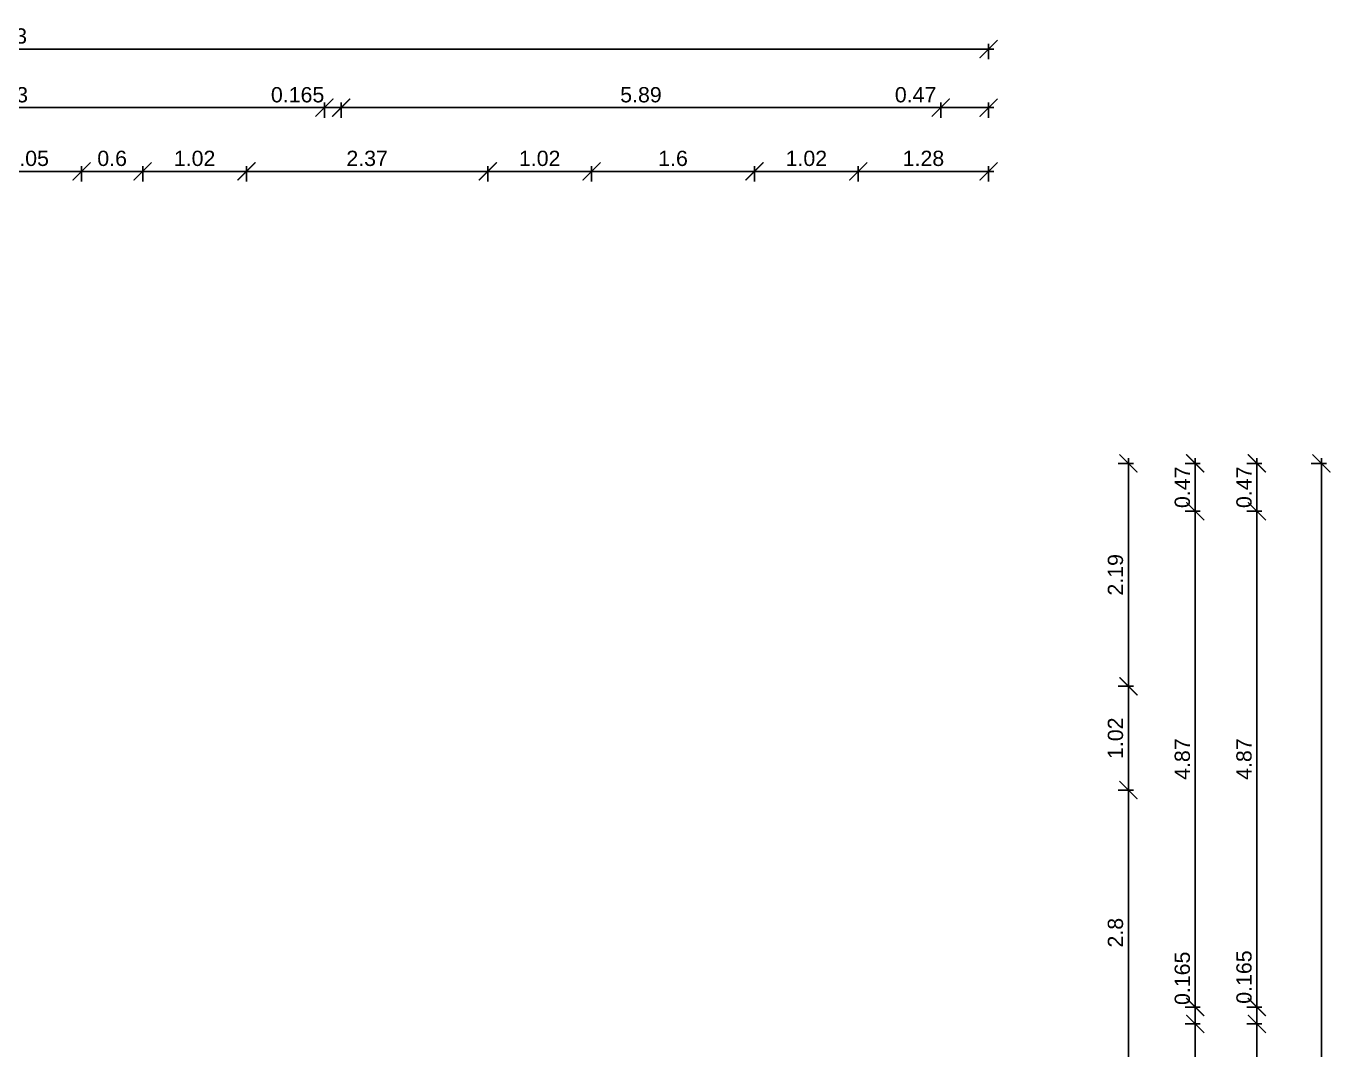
# Model space of a CAD drawing. Header units: metres. Extents: x -21 to 15208, y -63 to 7094.
# Drawn here: x 5319.7 to 5447.9, y 37.7 to 138.3 of the extents above; entities that cross this region are included whole.
import ezdxf

# ---------------------------------------------------------------- set-up
doc = ezdxf.new("R2010")
doc.units = ezdxf.units.M
doc.header["$LTSCALE"] = 50
doc.layers.add('ADS_Bemaßung', color=6, linetype='Continuous')
doc.styles.add('Arial', font='arial.ttf')
doc.dimstyles.new('ADS', dxfattribs={"dimscale": 0, "dimtxt": 2, "dimasz": 0.5, "dimexe": 1.25, "dimexo": 0, "dimgap": 0.5, "dimtad": 1, "dimdec": 3, "dimlfac": 0.01, "dimrnd": 0.005, "dimzin": 9, "dimdsep": 46, "dimtxsty": 'Arial', "dimblk": 'Bem-Pfeil', "dimcen": 0.25, "dimdle": 1.25, "dimazin": 0, "dimtfac": 1, "dimtdec": 3, "dimtmove": 0, "dimatfit": 3, "dimldrblk": 'ARCHTICK', "dimfxl": 3, "dimfxlon": 1, "dimtolj": 1, "dimtzin": 0, "dimarcsym": 0})

# ---------------------------------------------------------------- blocks, each defined once
blk = doc.blocks.new('Bem-Pfeil')
at = {"layer": 'ADS_Bemaßung', "const_width": 0.25}
blk.add_lwpolyline([(-1.77, -1.77), (1.77, 1.77)], dxfattribs=at)
at = {"layer": 'ADS_Bemaßung'}
blk.add_lwpolyline([(1, 0), (-1, 0)], dxfattribs=at)
blk = doc.blocks.new('*D57')
at = {"layer": 'ADS_Bemaßung', "color": 0, "lineweight": -2, "transparency": 16777216}
for p, q in [((5314.7, 123.02), (5314.7, 124.52)), ((5325.2, 123.02), (5325.2, 124.52)), ((5315.2, 124.02), (5324.7, 124.02))]:
    blk.add_line(p, q, dxfattribs=at)
at = {"layer": 'Defpoints', "color": 0, "transparency": 16777216}
for p in [(5325.2, 124.02), (5314.7, 95.94), (5325.2, 95.94)]:
    blk.add_point(p, dxfattribs=at)
at = {"layer": 'ADS_Bemaßung', "color": 0, "lineweight": -2, "transparency": 16777216, "xscale": 0.5, "yscale": 0.5, "zscale": 0.5, "rotation": 180}
blk.add_blockref('Bem-Pfeil', (5314.7, 124.02), dxfattribs=at)
at = {"layer": 'ADS_Bemaßung', "color": 0, "lineweight": -2, "transparency": 16777216, "xscale": 0.5, "yscale": 0.5, "zscale": 0.5}
blk.add_blockref('Bem-Pfeil', (5325.2, 124.02), dxfattribs=at)
at = {"layer": 'ADS_Bemaßung', "color": 0, "transparency": 16777216, "insert": (5319.95, 125.29), "char_height": 1.5, "attachment_point": 5, "style": 'Arial'}
blk.add_mtext('\\A1;1.05', dxfattribs=at)
blk = doc.blocks.new('_ArchTick')
at = {"color": 0, "linetype": 'ByBlock', "const_width": 0.15}
blk.add_lwpolyline([(-0.5, -0.5), (0.5, 0.5)], dxfattribs=at)
blk = doc.blocks.new('*D58')
at = {"layer": 'ADS_Bemaßung', "color": 0, "lineweight": -2, "transparency": 16777216}
for p, q in [((5325.2, 123.02), (5325.2, 124.52)), ((5331.2, 123.02), (5331.2, 124.52)), ((5325.7, 124.02), (5330.7, 124.02))]:
    blk.add_line(p, q, dxfattribs=at)
at = {"layer": 'Defpoints', "color": 0, "transparency": 16777216}
for p in [(5331.2, 124.02), (5325.2, 95.94), (5331.2, 95.94)]:
    blk.add_point(p, dxfattribs=at)
at = {"layer": 'ADS_Bemaßung', "color": 0, "lineweight": -2, "transparency": 16777216, "xscale": 0.5, "yscale": 0.5, "zscale": 0.5, "rotation": 180}
blk.add_blockref('Bem-Pfeil', (5325.2, 124.02), dxfattribs=at)
at = {"layer": 'ADS_Bemaßung', "color": 0, "lineweight": -2, "transparency": 16777216, "xscale": 0.5, "yscale": 0.5, "zscale": 0.5}
blk.add_blockref('Bem-Pfeil', (5331.2, 124.02), dxfattribs=at)
at = {"layer": 'ADS_Bemaßung', "color": 0, "transparency": 16777216, "insert": (5328.2, 125.29), "char_height": 1.5, "attachment_point": 5, "style": 'Arial'}
blk.add_mtext('\\A1;0.6', dxfattribs=at)
blk = doc.blocks.new('*D59')
at = {"layer": 'ADS_Bemaßung', "color": 0, "lineweight": -2, "transparency": 16777216}
for p, q in [((5331.2, 123.02), (5331.2, 124.52)), ((5341.4, 123.02), (5341.4, 124.52)), ((5331.7, 124.02), (5340.9, 124.02))]:
    blk.add_line(p, q, dxfattribs=at)
at = {"layer": 'Defpoints', "color": 0, "transparency": 16777216}
for p in [(5341.4, 124.02), (5331.2, 95.94), (5341.4, 95.94)]:
    blk.add_point(p, dxfattribs=at)
at = {"layer": 'ADS_Bemaßung', "color": 0, "lineweight": -2, "transparency": 16777216, "xscale": 0.5, "yscale": 0.5, "zscale": 0.5, "rotation": 180}
blk.add_blockref('Bem-Pfeil', (5331.2, 124.02), dxfattribs=at)
at = {"layer": 'ADS_Bemaßung', "color": 0, "lineweight": -2, "transparency": 16777216, "xscale": 0.5, "yscale": 0.5, "zscale": 0.5}
blk.add_blockref('Bem-Pfeil', (5341.4, 124.02), dxfattribs=at)
at = {"layer": 'ADS_Bemaßung', "color": 0, "transparency": 16777216, "insert": (5336.3, 125.29), "char_height": 1.5, "attachment_point": 5, "style": 'Arial'}
blk.add_mtext('\\A1;1.02', dxfattribs=at)
blk = doc.blocks.new('*D60')
at = {"layer": 'ADS_Bemaßung', "color": 0, "lineweight": -2, "transparency": 16777216}
for p, q in [((5341.4, 123.02), (5341.4, 124.52)), ((5365.1, 123.02), (5365.1, 124.52)), ((5341.9, 124.02), (5364.6, 124.02))]:
    blk.add_line(p, q, dxfattribs=at)
at = {"layer": 'Defpoints', "color": 0, "transparency": 16777216}
for p in [(5365.1, 124.02), (5341.4, 95.94), (5365.1, 95.34)]:
    blk.add_point(p, dxfattribs=at)
at = {"layer": 'ADS_Bemaßung', "color": 0, "lineweight": -2, "transparency": 16777216, "xscale": 0.5, "yscale": 0.5, "zscale": 0.5, "rotation": 180}
blk.add_blockref('Bem-Pfeil', (5341.4, 124.02), dxfattribs=at)
at = {"layer": 'ADS_Bemaßung', "color": 0, "lineweight": -2, "transparency": 16777216, "xscale": 0.5, "yscale": 0.5, "zscale": 0.5}
blk.add_blockref('Bem-Pfeil', (5365.1, 124.02), dxfattribs=at)
at = {"layer": 'ADS_Bemaßung', "color": 0, "transparency": 16777216, "insert": (5353.25, 125.29), "char_height": 1.5, "attachment_point": 5, "style": 'Arial'}
blk.add_mtext('\\A1;2.37', dxfattribs=at)
blk = doc.blocks.new('*D61')
at = {"layer": 'ADS_Bemaßung', "color": 0, "lineweight": -2, "transparency": 16777216}
for p, q in [((5365.1, 123.02), (5365.1, 124.52)), ((5375.3, 123.02), (5375.3, 124.52)), ((5365.6, 124.02), (5374.8, 124.02))]:
    blk.add_line(p, q, dxfattribs=at)
at = {"layer": 'Defpoints', "color": 0, "transparency": 16777216}
for p in [(5375.3, 124.02), (5365.1, 95.34), (5375.3, 95.34)]:
    blk.add_point(p, dxfattribs=at)
at = {"layer": 'ADS_Bemaßung', "color": 0, "lineweight": -2, "transparency": 16777216, "xscale": 0.5, "yscale": 0.5, "zscale": 0.5, "rotation": 180}
blk.add_blockref('Bem-Pfeil', (5365.1, 124.02), dxfattribs=at)
at = {"layer": 'ADS_Bemaßung', "color": 0, "lineweight": -2, "transparency": 16777216, "xscale": 0.5, "yscale": 0.5, "zscale": 0.5}
blk.add_blockref('Bem-Pfeil', (5375.3, 124.02), dxfattribs=at)
at = {"layer": 'ADS_Bemaßung', "color": 0, "transparency": 16777216, "insert": (5370.2, 125.29), "char_height": 1.5, "attachment_point": 5, "style": 'Arial'}
blk.add_mtext('\\A1;1.02', dxfattribs=at)
blk = doc.blocks.new('*D62')
at = {"layer": 'ADS_Bemaßung', "color": 0, "lineweight": -2, "transparency": 16777216}
for p, q in [((5375.3, 123.02), (5375.3, 124.52)), ((5391.3, 123.02), (5391.3, 124.52)), ((5375.8, 124.02), (5390.8, 124.02))]:
    blk.add_line(p, q, dxfattribs=at)
at = {"layer": 'Defpoints', "color": 0, "transparency": 16777216}
for p in [(5391.3, 124.02), (5375.3, 95.34), (5391.3, 95.34)]:
    blk.add_point(p, dxfattribs=at)
at = {"layer": 'ADS_Bemaßung', "color": 0, "lineweight": -2, "transparency": 16777216, "xscale": 0.5, "yscale": 0.5, "zscale": 0.5, "rotation": 180}
blk.add_blockref('Bem-Pfeil', (5375.3, 124.02), dxfattribs=at)
at = {"layer": 'ADS_Bemaßung', "color": 0, "lineweight": -2, "transparency": 16777216, "xscale": 0.5, "yscale": 0.5, "zscale": 0.5}
blk.add_blockref('Bem-Pfeil', (5391.3, 124.02), dxfattribs=at)
at = {"layer": 'ADS_Bemaßung', "color": 0, "transparency": 16777216, "insert": (5383.3, 125.29), "char_height": 1.5, "attachment_point": 5, "style": 'Arial'}
blk.add_mtext('\\A1;1.6', dxfattribs=at)
blk = doc.blocks.new('*D63')
at = {"layer": 'ADS_Bemaßung', "color": 0, "lineweight": -2, "transparency": 16777216}
for p, q in [((5391.3, 123.02), (5391.3, 124.52)), ((5401.5, 123.02), (5401.5, 124.52)), ((5391.8, 124.02), (5401, 124.02))]:
    blk.add_line(p, q, dxfattribs=at)
at = {"layer": 'Defpoints', "color": 0, "transparency": 16777216}
for p in [(5401.5, 124.02), (5391.3, 95.34), (5401.5, 95.34)]:
    blk.add_point(p, dxfattribs=at)
at = {"layer": 'ADS_Bemaßung', "color": 0, "lineweight": -2, "transparency": 16777216, "xscale": 0.5, "yscale": 0.5, "zscale": 0.5, "rotation": 180}
blk.add_blockref('Bem-Pfeil', (5391.3, 124.02), dxfattribs=at)
at = {"layer": 'ADS_Bemaßung', "color": 0, "lineweight": -2, "transparency": 16777216, "xscale": 0.5, "yscale": 0.5, "zscale": 0.5}
blk.add_blockref('Bem-Pfeil', (5401.5, 124.02), dxfattribs=at)
at = {"layer": 'ADS_Bemaßung', "color": 0, "transparency": 16777216, "insert": (5396.4, 125.29), "char_height": 1.5, "attachment_point": 5, "style": 'Arial'}
blk.add_mtext('\\A1;1.02', dxfattribs=at)
blk = doc.blocks.new('*D64')
at = {"layer": 'ADS_Bemaßung', "color": 0, "lineweight": -2, "transparency": 16777216}
for p, q in [((5401.5, 123.02), (5401.5, 124.52)), ((5414.3, 123.02), (5414.3, 124.52)), ((5402, 124.02), (5413.8, 124.02))]:
    blk.add_line(p, q, dxfattribs=at)
at = {"layer": 'Defpoints', "color": 0, "transparency": 16777216}
for p in [(5414.3, 124.02), (5401.5, 95.34), (5414.3, 95.34)]:
    blk.add_point(p, dxfattribs=at)
at = {"layer": 'ADS_Bemaßung', "color": 0, "lineweight": -2, "transparency": 16777216, "xscale": 0.5, "yscale": 0.5, "zscale": 0.5, "rotation": 180}
blk.add_blockref('Bem-Pfeil', (5401.5, 124.02), dxfattribs=at)
at = {"layer": 'ADS_Bemaßung', "color": 0, "lineweight": -2, "transparency": 16777216, "xscale": 0.5, "yscale": 0.5, "zscale": 0.5}
blk.add_blockref('Bem-Pfeil', (5414.3, 124.02), dxfattribs=at)
at = {"layer": 'ADS_Bemaßung', "color": 0, "transparency": 16777216, "insert": (5407.9, 125.29), "char_height": 1.5, "attachment_point": 5, "style": 'Arial'}
blk.add_mtext('\\A1;1.28', dxfattribs=at)
blk = doc.blocks.new('*D91')
at = {"layer": 'ADS_Bemaßung', "color": 0, "lineweight": -2, "transparency": 16777216}
for p, q in [((5427.04, 95.34), (5428.54, 95.34)), ((5428.04, 94.84), (5428.04, 73.94)), ((5427.04, 73.44), (5428.54, 73.44))]:
    blk.add_line(p, q, dxfattribs=at)
at = {"layer": 'Defpoints', "color": 0, "transparency": 16777216}
for p in [(5414.3, 95.34), (5414.3, 73.44), (5428.04, 73.44)]:
    blk.add_point(p, dxfattribs=at)
at = {"layer": 'ADS_Bemaßung', "color": 0, "lineweight": -2, "transparency": 16777216, "xscale": 0.5, "yscale": 0.5, "zscale": 0.5}
for p, rotation in [((5428.04, 95.34), 90), ((5428.04, 73.44), 270)]:
    blk.add_blockref('Bem-Pfeil', p, dxfattribs=dict(at, rotation=rotation))
at = {"layer": 'ADS_Bemaßung', "color": 0, "transparency": 16777216, "insert": (5426.77, 84.39), "char_height": 1.5, "attachment_point": 5, "rotation": 90, "style": 'Arial'}
blk.add_mtext('\\A1;2.19', dxfattribs=at)
blk = doc.blocks.new('*D92')
at = {"layer": 'ADS_Bemaßung', "color": 0, "lineweight": -2, "ltscale": 100, "transparency": 16777216}
for p, q in [((5427.04, 73.44), (5428.54, 73.44)), ((5428.04, 72.94), (5428.04, 63.74)), ((5427.04, 63.24), (5428.54, 63.24))]:
    blk.add_line(p, q, dxfattribs=at)
at = {"layer": 'Defpoints', "color": 0, "ltscale": 100, "transparency": 16777216}
for p in [(5414.3, 73.44), (5414.3, 63.24), (5428.04, 63.24)]:
    blk.add_point(p, dxfattribs=at)
at = {"layer": 'ADS_Bemaßung', "color": 0, "lineweight": -2, "ltscale": 100, "transparency": 16777216, "xscale": 0.5, "yscale": 0.5, "zscale": 0.5}
for p, rotation in [((5428.04, 73.44), 90), ((5428.04, 63.24), 270)]:
    blk.add_blockref('Bem-Pfeil', p, dxfattribs=dict(at, rotation=rotation))
at = {"layer": 'ADS_Bemaßung', "color": 0, "ltscale": 100, "transparency": 16777216, "insert": (5426.77, 68.34), "char_height": 1.5, "attachment_point": 5, "rotation": 90, "style": 'Arial'}
blk.add_mtext('\\A1;1.02', dxfattribs=at)
blk = doc.blocks.new('*D93')
at = {"layer": 'ADS_Bemaßung', "color": 0, "lineweight": -2, "ltscale": 100, "transparency": 16777216}
for p, q in [((5427.04, 63.24), (5428.54, 63.24)), ((5428.04, 62.74), (5428.04, 35.74)), ((5427.04, 35.24), (5428.54, 35.24))]:
    blk.add_line(p, q, dxfattribs=at)
at = {"layer": 'Defpoints', "color": 0, "ltscale": 100, "transparency": 16777216}
for p in [(5414.3, 63.24), (5414.3, 35.24), (5428.04, 35.24)]:
    blk.add_point(p, dxfattribs=at)
at = {"layer": 'ADS_Bemaßung', "color": 0, "lineweight": -2, "ltscale": 100, "transparency": 16777216, "xscale": 0.5, "yscale": 0.5, "zscale": 0.5}
for p, rotation in [((5428.04, 63.24), 90), ((5428.04, 35.24), 270)]:
    blk.add_blockref('Bem-Pfeil', p, dxfattribs=dict(at, rotation=rotation))
at = {"layer": 'ADS_Bemaßung', "color": 0, "ltscale": 100, "transparency": 16777216, "insert": (5426.77, 49.24), "char_height": 1.5, "attachment_point": 5, "rotation": 90, "style": 'Arial'}
blk.add_mtext('\\A1;2.8', dxfattribs=at)
blk = doc.blocks.new('*D98')
at = {"layer": 'ADS_Bemaßung', "color": 0, "lineweight": -2, "ltscale": 100, "transparency": 16777216}
for p, q in [((5433.6, 95.34), (5435.1, 95.34)), ((5434.6, 94.84), (5434.6, 91.14)), ((5433.6, 90.64), (5435.1, 90.64))]:
    blk.add_line(p, q, dxfattribs=at)
at = {"layer": 'Defpoints', "color": 0, "ltscale": 100, "transparency": 16777216}
for p in [(5362.55, 95.34), (5362.55, 90.64), (5434.6, 90.64)]:
    blk.add_point(p, dxfattribs=at)
at = {"layer": 'ADS_Bemaßung', "color": 0, "lineweight": -2, "ltscale": 100, "transparency": 16777216, "xscale": 0.5, "yscale": 0.5, "zscale": 0.5}
for p, rotation in [((5434.6, 95.34), 90), ((5434.6, 90.64), 270)]:
    blk.add_blockref('Bem-Pfeil', p, dxfattribs=dict(at, rotation=rotation))
at = {"layer": 'ADS_Bemaßung', "color": 0, "ltscale": 100, "transparency": 16777216, "insert": (5433.34, 92.99), "char_height": 1.5, "attachment_point": 5, "rotation": 90, "style": 'Arial'}
blk.add_mtext('\\A1;0.47', dxfattribs=at)
blk = doc.blocks.new('*D99')
at = {"layer": 'ADS_Bemaßung', "color": 0, "lineweight": -2, "ltscale": 100, "transparency": 16777216}
for p, q in [((5433.6, 90.64), (5435.1, 90.64)), ((5434.6, 90.14), (5434.6, 42.44)), ((5433.6, 41.94), (5435.1, 41.94))]:
    blk.add_line(p, q, dxfattribs=at)
at = {"layer": 'Defpoints', "color": 0, "ltscale": 100, "transparency": 16777216}
for p in [(5362.55, 90.64), (5353.08, 41.94), (5434.6, 41.94)]:
    blk.add_point(p, dxfattribs=at)
at = {"layer": 'ADS_Bemaßung', "color": 0, "lineweight": -2, "ltscale": 100, "transparency": 16777216, "xscale": 0.5, "yscale": 0.5, "zscale": 0.5}
for p, rotation in [((5434.6, 90.64), 90), ((5434.6, 41.94), 270)]:
    blk.add_blockref('Bem-Pfeil', p, dxfattribs=dict(at, rotation=rotation))
at = {"layer": 'ADS_Bemaßung', "color": 0, "ltscale": 100, "transparency": 16777216, "insert": (5433.34, 66.29), "char_height": 1.5, "attachment_point": 5, "rotation": 90, "style": 'Arial'}
blk.add_mtext('\\A1;4.87', dxfattribs=at)
blk = doc.blocks.new('*D100')
at = {"layer": 'ADS_Bemaßung', "color": 0, "lineweight": -2, "ltscale": 100, "transparency": 16777216}
for p, q in [((5434.6, 42.44), (5434.6, 42.94)), ((5433.6, 41.94), (5435.1, 41.94)), ((5434.6, 41.94), (5434.6, 40.29)), ((5433.6, 40.29), (5435.1, 40.29)), ((5434.6, 39.79), (5434.6, 39.29))]:
    blk.add_line(p, q, dxfattribs=at)
at = {"layer": 'Defpoints', "color": 0, "ltscale": 100, "transparency": 16777216}
for p in [(5353.08, 41.94), (5353.08, 40.29), (5434.6, 40.29)]:
    blk.add_point(p, dxfattribs=at)
at = {"layer": 'ADS_Bemaßung', "color": 0, "lineweight": -2, "ltscale": 100, "transparency": 16777216, "xscale": 0.5, "yscale": 0.5, "zscale": 0.5}
for p, rotation in [((5434.6, 41.94), 270), ((5434.6, 40.29), 90)]:
    blk.add_blockref('Bem-Pfeil', p, dxfattribs=dict(at, rotation=rotation))
at = {"layer": 'ADS_Bemaßung', "color": 0, "ltscale": 100, "transparency": 16777216, "insert": (5433.34, 44.76), "char_height": 1.5, "attachment_point": 5, "rotation": 90, "style": 'Arial'}
blk.add_mtext('\\A1;0.165', dxfattribs=at)
blk = doc.blocks.new('*D101')
at = {"layer": 'ADS_Bemaßung', "color": 0, "lineweight": -2, "ltscale": 100, "transparency": 16777216}
for p, q in [((5433.6, 40.29), (5435.1, 40.29)), ((5434.6, 39.79), (5434.6, 14.99)), ((5433.6, 14.49), (5435.1, 14.49))]:
    blk.add_line(p, q, dxfattribs=at)
at = {"layer": 'Defpoints', "color": 0, "ltscale": 100, "transparency": 16777216}
for p in [(5353.08, 40.29), (5354.76, 14.49), (5434.6, 14.49)]:
    blk.add_point(p, dxfattribs=at)
at = {"layer": 'ADS_Bemaßung', "color": 0, "lineweight": -2, "ltscale": 100, "transparency": 16777216, "xscale": 0.5, "yscale": 0.5, "zscale": 0.5}
for p, rotation in [((5434.6, 40.29), 90), ((5434.6, 14.49), 270)]:
    blk.add_blockref('Bem-Pfeil', p, dxfattribs=dict(at, rotation=rotation))
at = {"layer": 'ADS_Bemaßung', "color": 0, "ltscale": 100, "transparency": 16777216, "insert": (5433.34, 27.39), "char_height": 1.5, "attachment_point": 5, "rotation": 90, "style": 'Arial'}
blk.add_mtext('\\A1;2.58', dxfattribs=at)
blk = doc.blocks.new('*D107')
at = {"layer": 'ADS_Bemaßung', "color": 0, "lineweight": -2, "ltscale": 100, "transparency": 16777216}
for p, q in [((5439.66, 95.34), (5441.16, 95.34)), ((5440.66, 94.84), (5440.66, 91.14)), ((5439.66, 90.64), (5441.16, 90.64))]:
    blk.add_line(p, q, dxfattribs=at)
at = {"layer": 'Defpoints', "color": 0, "ltscale": 100, "transparency": 16777216}
for p in [(5368.61, 95.34), (5368.61, 90.64), (5440.66, 90.64)]:
    blk.add_point(p, dxfattribs=at)
at = {"layer": 'ADS_Bemaßung', "color": 0, "lineweight": -2, "ltscale": 100, "transparency": 16777216, "xscale": 0.5, "yscale": 0.5, "zscale": 0.5}
for p, rotation in [((5440.66, 95.34), 90), ((5440.66, 90.64), 270)]:
    blk.add_blockref('Bem-Pfeil', p, dxfattribs=dict(at, rotation=rotation))
at = {"layer": 'ADS_Bemaßung', "color": 0, "ltscale": 100, "transparency": 16777216, "insert": (5439.4, 92.99), "char_height": 1.5, "attachment_point": 5, "rotation": 90, "style": 'Arial'}
blk.add_mtext('\\A1;0.47', dxfattribs=at)
blk = doc.blocks.new('*D108')
at = {"layer": 'ADS_Bemaßung', "color": 0, "lineweight": -2, "ltscale": 100, "transparency": 16777216}
for p, q in [((5439.66, 90.64), (5441.16, 90.64)), ((5440.66, 90.14), (5440.66, 42.44)), ((5439.66, 41.94), (5441.16, 41.94))]:
    blk.add_line(p, q, dxfattribs=at)
at = {"layer": 'Defpoints', "color": 0, "ltscale": 100, "transparency": 16777216}
for p in [(5368.61, 90.64), (5404.72, 41.94), (5440.66, 41.94)]:
    blk.add_point(p, dxfattribs=at)
at = {"layer": 'ADS_Bemaßung', "color": 0, "lineweight": -2, "ltscale": 100, "transparency": 16777216, "xscale": 0.5, "yscale": 0.5, "zscale": 0.5}
for p, rotation in [((5440.66, 90.64), 90), ((5440.66, 41.94), 270)]:
    blk.add_blockref('Bem-Pfeil', p, dxfattribs=dict(at, rotation=rotation))
at = {"layer": 'ADS_Bemaßung', "color": 0, "ltscale": 100, "transparency": 16777216, "insert": (5439.4, 66.29), "char_height": 1.5, "attachment_point": 5, "rotation": 90, "style": 'Arial'}
blk.add_mtext('\\A1;4.87', dxfattribs=at)
blk = doc.blocks.new('*D109')
at = {"layer": 'ADS_Bemaßung', "color": 0, "lineweight": -2, "ltscale": 100, "transparency": 16777216}
for p, q in [((5440.66, 42.44), (5440.66, 42.94)), ((5439.66, 41.94), (5441.16, 41.94)), ((5440.66, 41.94), (5440.66, 40.29)), ((5439.66, 40.29), (5441.16, 40.29)), ((5440.66, 39.79), (5440.66, 39.29))]:
    blk.add_line(p, q, dxfattribs=at)
at = {"layer": 'Defpoints', "color": 0, "ltscale": 100, "transparency": 16777216}
for p in [(5404.72, 41.94), (5404.72, 40.29), (5440.66, 40.29)]:
    blk.add_point(p, dxfattribs=at)
at = {"layer": 'ADS_Bemaßung', "color": 0, "lineweight": -2, "ltscale": 100, "transparency": 16777216, "xscale": 0.5, "yscale": 0.5, "zscale": 0.5}
for p, rotation in [((5440.66, 41.94), 270), ((5440.66, 40.29), 90)]:
    blk.add_blockref('Bem-Pfeil', p, dxfattribs=dict(at, rotation=rotation))
at = {"layer": 'ADS_Bemaßung', "color": 0, "ltscale": 100, "transparency": 16777216, "insert": (5439.4, 44.88), "char_height": 1.5, "attachment_point": 5, "rotation": 90, "style": 'Arial'}
blk.add_mtext('\\A1;0.165', dxfattribs=at)
blk = doc.blocks.new('*D110')
at = {"layer": 'ADS_Bemaßung', "color": 0, "lineweight": -2, "ltscale": 100, "transparency": 16777216}
for p, q in [((5439.66, 40.29), (5441.16, 40.29)), ((5440.66, 39.79), (5440.66, -2.51)), ((5439.66, -3.01), (5441.16, -3.01))]:
    blk.add_line(p, q, dxfattribs=at)
at = {"layer": 'Defpoints', "color": 0, "ltscale": 100, "transparency": 16777216}
for p in [(5404.72, 40.29), (5404.96, -3.01), (5440.66, -3.01)]:
    blk.add_point(p, dxfattribs=at)
at = {"layer": 'ADS_Bemaßung', "color": 0, "lineweight": -2, "ltscale": 100, "transparency": 16777216, "xscale": 0.5, "yscale": 0.5, "zscale": 0.5}
for p, rotation in [((5440.66, 40.29), 90), ((5440.66, -3.01), 270)]:
    blk.add_blockref('Bem-Pfeil', p, dxfattribs=dict(at, rotation=rotation))
at = {"layer": 'ADS_Bemaßung', "color": 0, "ltscale": 100, "transparency": 16777216, "insert": (5439.4, 18.64), "char_height": 1.5, "attachment_point": 5, "rotation": 90, "style": 'Arial'}
blk.add_mtext('\\A1;4.33', dxfattribs=at)
blk = doc.blocks.new('*D75')
at = {"layer": 'ADS_Bemaßung', "color": 0, "lineweight": -2, "ltscale": 100, "transparency": 16777216}
for p, q in [((5446, 95.34), (5447.5, 95.34)), ((5447, 94.84), (5447, -40.16)), ((5446, -40.66), (5447.5, -40.66))]:
    blk.add_line(p, q, dxfattribs=at)
at = {"layer": 'Defpoints', "color": 0, "ltscale": 100, "transparency": 16777216}
for p in [(5414.3, 95.34), (5414.3, -40.66), (5447, -40.66)]:
    blk.add_point(p, dxfattribs=at)
at = {"layer": 'ADS_Bemaßung', "color": 0, "lineweight": -2, "ltscale": 100, "transparency": 16777216, "xscale": 0.5, "yscale": 0.5, "zscale": 0.5}
for p, rotation in [((5447, 95.34), 90), ((5447, -40.66), 270)]:
    blk.add_blockref('Bem-Pfeil', p, dxfattribs=dict(at, rotation=rotation))
at = {"layer": 'ADS_Bemaßung', "color": 0, "ltscale": 100, "transparency": 16777216, "insert": (5445.74, 27.34), "char_height": 1.5, "attachment_point": 5, "rotation": 90, "style": 'Arial'}
blk.add_mtext('\\A1;13.6', dxfattribs=at)
blk = doc.blocks.new('*D79')
at = {"layer": 'ADS_Bemaßung', "color": 0, "lineweight": -2, "ltscale": 100, "transparency": 16777216}
for p, q in [((5286.75, 129.28), (5286.75, 130.78)), ((5349.05, 129.28), (5349.05, 130.78)), ((5287.25, 130.28), (5348.55, 130.28))]:
    blk.add_line(p, q, dxfattribs=at)
at = {"layer": 'Defpoints', "color": 0, "ltscale": 100, "transparency": 16777216}
for p in [(5349.05, 130.28), (5286.75, 90.64), (5349.05, 89.28)]:
    blk.add_point(p, dxfattribs=at)
at = {"layer": 'ADS_Bemaßung', "color": 0, "lineweight": -2, "ltscale": 100, "transparency": 16777216, "xscale": 0.5, "yscale": 0.5, "zscale": 0.5, "rotation": 180}
blk.add_blockref('Bem-Pfeil', (5286.75, 130.28), dxfattribs=at)
at = {"layer": 'ADS_Bemaßung', "color": 0, "lineweight": -2, "ltscale": 100, "transparency": 16777216, "xscale": 0.5, "yscale": 0.5, "zscale": 0.5}
blk.add_blockref('Bem-Pfeil', (5349.05, 130.28), dxfattribs=at)
at = {"layer": 'ADS_Bemaßung', "color": 0, "ltscale": 100, "transparency": 16777216, "insert": (5317.9, 131.54), "char_height": 1.5, "attachment_point": 5, "style": 'Arial'}
blk.add_mtext('\\A1;6.23', dxfattribs=at)
blk = doc.blocks.new('*D80')
at = {"layer": 'ADS_Bemaßung', "color": 0, "lineweight": -2, "ltscale": 100, "transparency": 16777216}
for p, q in [((5349.05, 129.28), (5349.05, 130.78)), ((5350.7, 129.28), (5350.7, 130.78)), ((5348.55, 130.28), (5348.05, 130.28)), ((5349.05, 130.28), (5350.7, 130.28)), ((5351.2, 130.28), (5351.7, 130.28))]:
    blk.add_line(p, q, dxfattribs=at)
at = {"layer": 'Defpoints', "color": 0, "ltscale": 100, "transparency": 16777216}
for p in [(5350.7, 130.28), (5349.05, 89.28), (5350.7, 89.28)]:
    blk.add_point(p, dxfattribs=at)
at = {"layer": 'ADS_Bemaßung', "color": 0, "lineweight": -2, "ltscale": 100, "transparency": 16777216, "xscale": 0.5, "yscale": 0.5, "zscale": 0.5}
blk.add_blockref('Bem-Pfeil', (5349.05, 130.28), dxfattribs=at)
at = {"layer": 'ADS_Bemaßung', "color": 0, "lineweight": -2, "ltscale": 100, "transparency": 16777216, "xscale": 0.5, "yscale": 0.5, "zscale": 0.5, "rotation": 180}
blk.add_blockref('Bem-Pfeil', (5350.7, 130.28), dxfattribs=at)
at = {"layer": 'ADS_Bemaßung', "color": 0, "ltscale": 100, "transparency": 16777216, "insert": (5346.42, 131.54), "char_height": 1.5, "attachment_point": 5, "style": 'Arial'}
blk.add_mtext('\\A1;0.165', dxfattribs=at)
blk = doc.blocks.new('*D81')
at = {"layer": 'ADS_Bemaßung', "color": 0, "lineweight": -2, "ltscale": 100, "transparency": 16777216}
for p, q in [((5350.7, 129.28), (5350.7, 130.78)), ((5409.6, 129.28), (5409.6, 130.78)), ((5351.2, 130.28), (5409.1, 130.28))]:
    blk.add_line(p, q, dxfattribs=at)
at = {"layer": 'Defpoints', "color": 0, "ltscale": 100, "transparency": 16777216}
for p in [(5409.6, 130.28), (5350.7, 89.28), (5409.6, 88.34)]:
    blk.add_point(p, dxfattribs=at)
at = {"layer": 'ADS_Bemaßung', "color": 0, "lineweight": -2, "ltscale": 100, "transparency": 16777216, "xscale": 0.5, "yscale": 0.5, "zscale": 0.5, "rotation": 180}
blk.add_blockref('Bem-Pfeil', (5350.7, 130.28), dxfattribs=at)
at = {"layer": 'ADS_Bemaßung', "color": 0, "lineweight": -2, "ltscale": 100, "transparency": 16777216, "xscale": 0.5, "yscale": 0.5, "zscale": 0.5}
blk.add_blockref('Bem-Pfeil', (5409.6, 130.28), dxfattribs=at)
at = {"layer": 'ADS_Bemaßung', "color": 0, "ltscale": 100, "transparency": 16777216, "insert": (5380.15, 131.54), "char_height": 1.5, "attachment_point": 5, "style": 'Arial'}
blk.add_mtext('\\A1;5.89', dxfattribs=at)
blk = doc.blocks.new('*D82')
at = {"layer": 'ADS_Bemaßung', "color": 0, "lineweight": -2, "ltscale": 100, "transparency": 16777216}
for p, q in [((5409.6, 129.28), (5409.6, 130.78)), ((5414.3, 129.28), (5414.3, 130.78)), ((5410.1, 130.28), (5413.8, 130.28))]:
    blk.add_line(p, q, dxfattribs=at)
at = {"layer": 'Defpoints', "color": 0, "ltscale": 100, "transparency": 16777216}
for p in [(5414.3, 130.28), (5409.6, 88.34), (5414.3, 88.34)]:
    blk.add_point(p, dxfattribs=at)
at = {"layer": 'ADS_Bemaßung', "color": 0, "lineweight": -2, "ltscale": 100, "transparency": 16777216, "xscale": 0.5, "yscale": 0.5, "zscale": 0.5, "rotation": 180}
blk.add_blockref('Bem-Pfeil', (5409.6, 130.28), dxfattribs=at)
at = {"layer": 'ADS_Bemaßung', "color": 0, "lineweight": -2, "ltscale": 100, "transparency": 16777216, "xscale": 0.5, "yscale": 0.5, "zscale": 0.5}
blk.add_blockref('Bem-Pfeil', (5414.3, 130.28), dxfattribs=at)
at = {"layer": 'ADS_Bemaßung', "color": 0, "ltscale": 100, "transparency": 16777216, "insert": (5407.13, 131.54), "char_height": 1.5, "attachment_point": 5, "style": 'Arial'}
blk.add_mtext('\\A1;0.47', dxfattribs=at)
blk = doc.blocks.new('*D83')
at = {"layer": 'ADS_Bemaßung', "color": 0, "lineweight": -2, "ltscale": 100, "transparency": 16777216}
for p, q in [((5221.3, 135.04), (5221.3, 136.54)), ((5221.8, 136.04), (5413.8, 136.04)), ((5414.3, 135.04), (5414.3, 136.54))]:
    blk.add_line(p, q, dxfattribs=at)
at = {"layer": 'Defpoints', "color": 0, "ltscale": 100, "transparency": 16777216}
for p in [(5414.3, 136.04), (5221.3, 94.78), (5414.3, 94.78)]:
    blk.add_point(p, dxfattribs=at)
at = {"layer": 'ADS_Bemaßung', "color": 0, "lineweight": -2, "ltscale": 100, "transparency": 16777216, "xscale": 0.5, "yscale": 0.5, "zscale": 0.5, "rotation": 180}
blk.add_blockref('Bem-Pfeil', (5221.3, 136.04), dxfattribs=at)
at = {"layer": 'ADS_Bemaßung', "color": 0, "lineweight": -2, "ltscale": 100, "transparency": 16777216, "xscale": 0.5, "yscale": 0.5, "zscale": 0.5}
blk.add_blockref('Bem-Pfeil', (5414.3, 136.04), dxfattribs=at)
at = {"layer": 'ADS_Bemaßung', "color": 0, "ltscale": 100, "transparency": 16777216, "insert": (5317.8, 137.31), "char_height": 1.5, "attachment_point": 5, "style": 'Arial'}
blk.add_mtext('\\A1;19.3', dxfattribs=at)

msp = doc.modelspace()

# ---------------------------------------------------------------- dimensions: what is measured, and where the dimension line sits
at = {"layer": 'ADS_Bemaßung', "ltscale": 100}
for base, p1, p2, picture, middle in [((5414.3002, 136.0405), (5221.3002, 94.7808), (5414.3002, 94.7808), '*D83', (5317.8002, 137.3069)), ((5349.0502, 130.2753), (5286.7502, 90.6376), (5349.0502, 89.2812), '*D79', (5317.9002, 131.5417)), ((5409.6002, 130.2753), (5350.7002, 89.2812), (5409.6002, 88.3424), '*D81', (5380.1502, 131.5412))]:
    dim = msp.add_linear_dim(base=base, p1=p1, p2=p2, dimstyle='ADS', override={"dimscale": 0, "dimtxt": 1.5, "dimexe": 0.5, "dimlfac": 0.1, "dimdle": 0.5, "dimtix": 0, "dimtofl": 1, "dimtmove": 1, "dimatfit": 3, "dimfxl": 1}, dxfattribs=at)
    dim.commit()
    dim.dimension.update_dxf_attribs({"geometry": picture, "text_midpoint": middle})
for base, p1, p2, picture, middle in [((5350.7002, 130.2753), (5349.0502, 89.2812), (5350.7002, 89.2812), '*D80', (5346.422, 130.2753)), ((5414.3002, 130.2753), (5409.6002, 88.3424), (5414.3002, 88.3424), '*D82', (5407.1266, 130.2753))]:
    dim = msp.add_linear_dim(base=base, p1=p1, p2=p2, dimstyle='ADS', override={"dimscale": 0, "dimtxt": 1.5, "dimexe": 0.5, "dimlfac": 0.1, "dimdle": 0.5, "dimtix": 0, "dimtofl": 1, "dimtmove": 1, "dimatfit": 3, "dimfxl": 1}, dxfattribs=at)
    dim.commit()
    dim.dimension.update_dxf_attribs({"geometry": picture, "text_midpoint": middle, "dimtype": 128})
at = {"layer": 'ADS_Bemaßung'}
for base, p1, p2, picture, middle in [((5325.2002, 124.0198), (5314.7002, 95.9376), (5325.2002, 95.9376), '*D57', (5319.9502, 125.2856)), ((5331.2002, 124.0198), (5325.2002, 95.9376), (5331.2002, 95.9376), '*D58', (5328.2002, 125.2856)), ((5341.4002, 124.0198), (5331.2002, 95.9376), (5341.4002, 95.9376), '*D59', (5336.3002, 125.2856)), ((5365.1002, 124.0198), (5341.4002, 95.9376), (5365.1002, 95.3376), '*D60', (5353.2502, 125.2862)), ((5375.3002, 124.0198), (5365.1002, 95.3376), (5375.3002, 95.3376), '*D61', (5370.2002, 125.2856)), ((5391.3002, 124.0198), (5375.3002, 95.3376), (5391.3002, 95.3376), '*D62', (5383.3002, 125.2856)), ((5401.5002, 124.0198), (5391.3002, 95.3376), (5401.5002, 95.3376), '*D63', (5396.4002, 125.2856)), ((5414.3002, 124.0198), (5401.5002, 95.3376), (5414.3002, 95.3376), '*D64', (5407.9002, 125.2856))]:
    dim = msp.add_linear_dim(base=base, p1=p1, p2=p2, dimstyle='ADS', override={"dimscale": 0, "dimtxt": 1.5, "dimexe": 0.5, "dimlfac": 0.1, "dimdle": 0.5, "dimtix": 0, "dimtofl": 1, "dimtmove": 1, "dimatfit": 3, "dimfxl": 1}, dxfattribs=at)
    dim.commit()
    dim.dimension.update_dxf_attribs({"geometry": picture, "text_midpoint": middle})
at = {"layer": 'ADS_Bemaßung', "ltscale": 100}
for base, p1, p2, picture, middle in [((5434.605, 90.6376), (5362.5489, 95.3376), (5362.5489, 90.6376), '*D98', (5434.605, 92.9876)), ((5440.6631, 90.6376), (5368.6071, 95.3376), (5368.6071, 90.6376), '*D107', (5440.6631, 92.9876)), ((5440.6631, 40.2876), (5404.7179, 41.9376), (5404.7179, 40.2876), '*D109', (5440.6631, 44.8757)), ((5434.605, 40.2876), (5353.0772, 41.9376), (5353.0772, 40.2876), '*D100', (5434.605, 44.7594))]:
    dim = msp.add_linear_dim(base=base, p1=p1, p2=p2, angle=90, dimstyle='ADS', override={"dimscale": 0, "dimtxt": 1.5, "dimexe": 0.5, "dimlfac": 0.1, "dimdle": 0.5, "dimtix": 0, "dimtofl": 1, "dimtmove": 1, "dimatfit": 3, "dimfxl": 1}, dxfattribs=at)
    dim.commit()
    dim.dimension.update_dxf_attribs({"geometry": picture, "text_midpoint": middle, "dimtype": 128})
at = {"layer": 'ADS_Bemaßung'}
dim = msp.add_linear_dim(base=(5428.0367, 73.4376), p1=(5414.3002, 95.3376), p2=(5414.3002, 73.4376), angle=90, dimstyle='ADS', override={"dimscale": 0, "dimtxt": 1.5, "dimexe": 0.5, "dimlfac": 0.1, "dimdle": 0.5, "dimtix": 0, "dimtofl": 1, "dimtmove": 1, "dimatfit": 3, "dimfxl": 1}, dxfattribs=at)
dim.commit()
dim.dimension.update_dxf_attribs({"geometry": '*D91', "text_midpoint": (5426.7708, 84.3876)})
at = {"layer": 'ADS_Bemaßung', "ltscale": 100}
for base, p1, p2, picture, middle in [((5447.0017, -40.6624), (5414.3002, 95.3376), (5414.3002, -40.6624), '*D75', (5445.7353, 27.3376)), ((5434.605, 41.9376), (5362.5489, 90.6376), (5353.0772, 41.9376), '*D99', (5433.3391, 66.2876)), ((5440.6631, 41.9376), (5368.6071, 90.6376), (5404.7179, 41.9376), '*D108', (5439.3973, 66.2876)), ((5428.0367, 63.2376), (5414.3002, 73.4376), (5414.3002, 63.2376), '*D92', (5426.7708, 68.3376)), ((5428.0367, 35.2376), (5414.3002, 63.2376), (5414.3002, 35.2376), '*D93', (5426.7708, 49.2376)), ((5434.605, 14.4876), (5353.0772, 40.2876), (5354.7597, 14.4876), '*D101', (5433.3391, 27.3876)), ((5440.6631, -3.0124), (5404.7179, 40.2876), (5404.964, -3.0124), '*D110', (5439.3968, 18.6376))]:
    dim = msp.add_linear_dim(base=base, p1=p1, p2=p2, angle=90, dimstyle='ADS', override={"dimscale": 0, "dimtxt": 1.5, "dimexe": 0.5, "dimlfac": 0.1, "dimdle": 0.5, "dimtix": 0, "dimtofl": 1, "dimtmove": 1, "dimatfit": 3, "dimfxl": 1}, dxfattribs=at)
    dim.commit()
    dim.dimension.update_dxf_attribs({"geometry": picture, "text_midpoint": middle})

doc.saveas('drawing.dxf')
